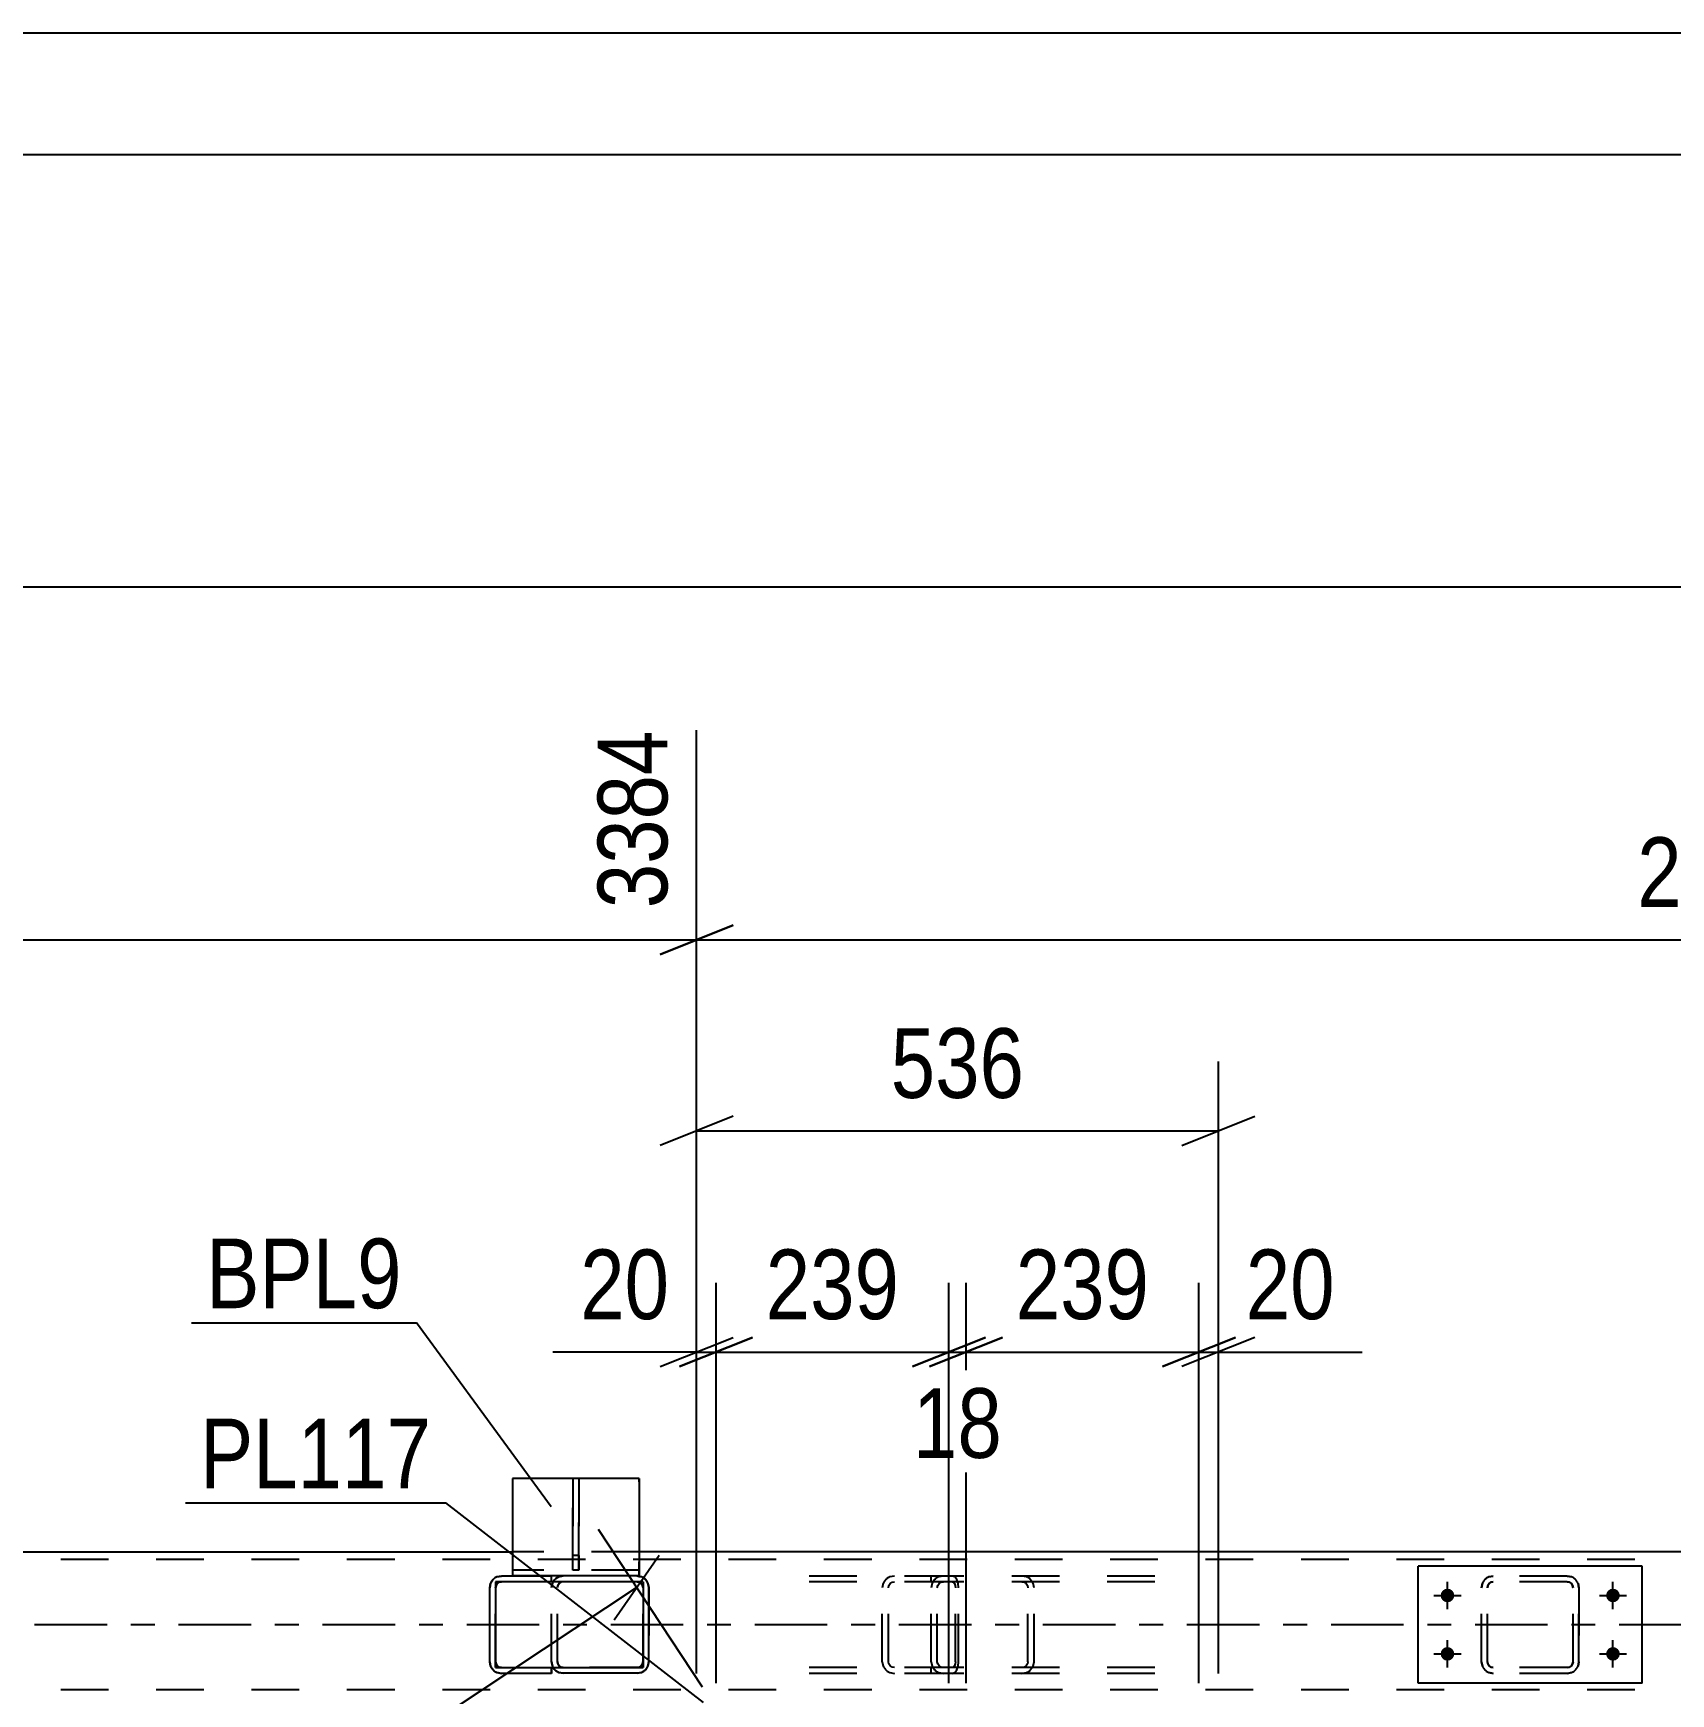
# Model space of a CAD drawing. Header units: millimetres. Extents: x -836 to 353, y -855 to -14.
# Drawn here: x -696.4 to -629.1, y -82.6 to -14.3 of the extents above; entities that cross this region are included whole.
import ezdxf

# ---------------------------------------------------------------- set-up
doc = ezdxf.new("R2010")
doc.units = ezdxf.units.MM
doc.linetypes.add('DXK_LINE_DOT2', pattern=[3.9198, 1.9599, -1.9599])
doc.linetypes.add('DXK_LINE_DOT3', pattern=[5.9187, 2.979, -0.9799, 0.9799, -0.9799])
doc.styles.add('Arial Narrow', font='ARIALN.TTF', dxfattribs={"height": 0.2})

# ---------------------------------------------------------------- blocks, each defined once
blk = doc.blocks.new('Unknown-570393895-1132')
at = {"color": 5, "linetype": 'Continuous'}
for p, q in [((352.622, -14.333), (-836.378, -14.333)), ((347.622, -19.333), (-831.378, -19.333))]:
    blk.add_line(p, q, dxfattribs=at)
blk = doc.blocks.new('Part-570393895-11849 - 11761')
at = {"color": 2, "linetype": 'Continuous'}
for p, q in [((-677.134, -77.731), (-677.318, -77.767)), ((-677.134, -77.731), (-677.134, -77.731)), ((-675.075, -77.731), (-677.134, -77.731)), ((-675.075, -77.731), (-675.076, -77.731)), ((-675.076, -77.971), (-675.076, -77.731)), ((-675.075, -77.971), (-675.075, -77.731)), ((-677.578, -78.027), (-677.614, -78.211)), ((-677.614, -81.251), (-677.614, -78.211)), ((-677.614, -78.211), (-677.614, -78.211)), ((-677.614, -81.251), (-677.614, -81.251)), ((-677.614, -81.251), (-677.578, -81.434)), ((-677.318, -81.694), (-677.134, -81.731)), ((-675.075, -81.731), (-677.134, -81.731)), ((-675.076, -81.731), (-675.076, -81.491)), ((-675.075, -81.491), (-675.075, -81.731))]:
    blk.add_line(p, q, dxfattribs=at)
at = {"color": 7, "linetype": 'DXK_LINE_DOT2'}
for p, q in [((-677.318, -77.767), (-677.134, -77.731)), ((-677.614, -78.211), (-677.578, -78.027)), ((-677.614, -81.251), (-677.614, -78.211)), ((-677.356, -78.119), (-677.374, -78.211)), ((-677.374, -78.211), (-677.356, -78.119)), ((-677.374, -81.251), (-677.374, -78.211)), ((-677.374, -81.251), (-677.374, -78.211)), ((-677.374, -78.211), (-677.374, -78.211)), ((-677.304, -78.041), (-677.356, -78.119)), ((-677.356, -78.119), (-677.304, -78.041)), ((-677.226, -77.989), (-677.304, -78.041)), ((-677.304, -78.041), (-677.226, -77.989)), ((-677.134, -77.971), (-677.226, -77.989)), ((-677.226, -77.989), (-677.134, -77.971)), ((-675.075, -77.971), (-677.134, -77.971)), ((-677.578, -81.434), (-677.614, -81.251)), ((-677.374, -81.251), (-677.374, -81.251)), ((-677.374, -81.251), (-677.356, -81.343)), ((-677.356, -81.343), (-677.374, -81.251)), ((-677.356, -81.343), (-677.304, -81.42)), ((-677.304, -81.42), (-677.356, -81.343)), ((-677.134, -81.731), (-677.318, -81.694)), ((-677.304, -81.42), (-677.226, -81.472)), ((-677.226, -81.472), (-677.304, -81.42)), ((-677.226, -81.472), (-677.134, -81.491)), ((-677.134, -81.491), (-677.226, -81.472)), ((-677.134, -81.491), (-675.075, -81.491))]:
    blk.add_line(p, q, dxfattribs=at)
at = {"color": 7, "linetype": 'DXK_LINE_DOT3'}
blk.add_line((-675.614, -79.731), (-675.614, -79.731), dxfattribs=at)
at = {"color": 2, "linetype": 'Continuous'}
for centre, start, end in [((-677.134, -78.211), 112.5, 157.5), ((-677.134, -81.251), 202.5, 247.5)]:
    blk.add_arc(centre, 0.48, start, end, dxfattribs=at)
at = {"color": 7, "linetype": 'DXK_LINE_DOT2'}
for centre, start, end in [((-677.134, -78.211), 112.5, 157.5), ((-677.134, -81.251), 202.5, 247.5)]:
    blk.add_arc(centre, 0.48, start, end, dxfattribs=at)
blk = doc.blocks.new('Bolt-570393895-11771 - 11761')
at = {"linetype": 'Continuous'}
for points in [[(-638.263, -78.251, -1), (-638.263, -78.811, -1)], [(-631.463, -78.251, -1), (-631.463, -78.811, -1)], [(-638.263, -80.651, -1), (-638.263, -81.211, -1)], [(-631.463, -80.651, -1), (-631.463, -81.211, -1)]]:
    blk.add_hatch(color=1, dxfattribs=at).paths.add_polyline_path(points)
at = {"color": 1, "linetype": 'Continuous'}
for p, q in [((-638.263, -79.091), (-638.263, -77.971)), ((-631.463, -79.091), (-631.463, -77.971)), ((-638.823, -78.531), (-637.703, -78.531)), ((-632.023, -78.531), (-630.903, -78.531)), ((-638.263, -81.491), (-638.263, -80.371)), ((-631.463, -81.491), (-631.463, -80.371)), ((-638.823, -80.931), (-637.703, -80.931)), ((-632.023, -80.931), (-630.903, -80.931))]:
    blk.add_line(p, q, dxfattribs=at)
blk = doc.blocks.new('Part-570393895-12207 - 11761')
at = {"color": 2, "linetype": 'Continuous'}
for p, q in [((-630.263, -77.331), (-639.463, -77.331)), ((-639.463, -82.131), (-639.463, -77.331)), ((-630.263, -82.131), (-630.263, -77.331)), ((-630.263, -82.131), (-639.463, -82.131))]:
    blk.add_line(p, q, dxfattribs=at)
blk = doc.blocks.new('Part-570393895-11835 - 11761')
at = {"color": 2, "linetype": 'Continuous'}
for p, q in [((-674.596, -77.729), (-674.78, -77.765)), ((-671.556, -77.729), (-674.596, -77.729)), ((-671.373, -77.765), (-671.556, -77.729)), ((-674.596, -77.969), (-674.605, -77.971)), ((-671.556, -77.969), (-674.596, -77.969)), ((-671.556, -77.969), (-671.547, -77.971)), ((-671.076, -78.209), (-671.113, -78.025)), ((-671.076, -81.249), (-671.076, -78.209)), ((-671.076, -78.209), (-671.075, -78.209)), ((-674.78, -81.692), (-674.596, -81.729)), ((-671.556, -81.729), (-674.596, -81.729)), ((-671.556, -81.729), (-671.373, -81.692)), ((-671.113, -81.433), (-671.076, -81.249)), ((-671.076, -81.249), (-671.075, -81.249))]:
    blk.add_line(p, q, dxfattribs=at)
at = {"color": 7, "linetype": 'DXK_LINE_DOT2'}
for p, q in [((-674.779, -77.765), (-674.595, -77.729)), ((-671.555, -77.729), (-671.556, -77.729)), ((-671.555, -77.729), (-671.556, -77.729)), ((-671.555, -77.729), (-671.475, -77.745)), ((-671.475, -77.745), (-671.371, -77.765)), ((-675.04, -78.025), (-675.076, -78.209)), ((-675.076, -81.249), (-675.076, -78.209)), ((-675.076, -78.209), (-675.075, -78.209)), ((-675.075, -78.209), (-675.038, -78.025)), ((-675.075, -81.249), (-675.075, -78.209)), ((-674.836, -78.209), (-674.818, -78.117)), ((-674.836, -81.249), (-674.836, -78.209)), ((-674.836, -78.209), (-674.835, -78.209)), ((-674.817, -78.117), (-674.835, -78.209)), ((-674.835, -81.249), (-674.835, -78.209)), ((-674.818, -78.117), (-674.766, -78.039)), ((-674.765, -78.039), (-674.817, -78.117)), ((-674.766, -78.039), (-674.688, -77.987)), ((-674.687, -77.987), (-674.765, -78.039)), ((-674.605, -77.971), (-674.688, -77.987)), ((-674.595, -77.969), (-674.687, -77.987)), ((-671.555, -77.969), (-671.556, -77.969)), ((-671.555, -77.969), (-671.556, -77.969)), ((-671.463, -77.987), (-671.555, -77.969)), ((-671.547, -77.971), (-671.464, -77.987)), ((-671.464, -77.987), (-671.386, -78.039)), ((-671.385, -78.039), (-671.463, -77.987)), ((-671.386, -78.039), (-671.334, -78.117)), ((-671.333, -78.117), (-671.385, -78.039)), ((-671.334, -78.117), (-671.316, -78.209)), ((-671.315, -78.209), (-671.333, -78.117)), ((-671.316, -81.249), (-671.316, -78.209)), ((-671.316, -78.209), (-671.315, -78.209)), ((-671.315, -81.249), (-671.315, -78.209)), ((-671.112, -78.025), (-671.075, -78.209)), ((-671.075, -78.209), (-671.075, -81.249)), ((-675.076, -81.249), (-675.075, -81.249)), ((-675.076, -81.249), (-675.04, -81.433)), ((-675.038, -81.433), (-675.075, -81.249)), ((-674.836, -81.249), (-674.835, -81.249)), ((-674.818, -81.341), (-674.836, -81.249)), ((-674.835, -81.249), (-674.817, -81.341)), ((-674.766, -81.419), (-674.818, -81.341)), ((-674.817, -81.341), (-674.765, -81.419)), ((-674.595, -81.729), (-674.779, -81.692)), ((-674.688, -81.471), (-674.766, -81.419)), ((-674.765, -81.419), (-674.687, -81.471)), ((-674.596, -81.489), (-674.688, -81.471)), ((-674.687, -81.471), (-674.595, -81.489)), ((-671.555, -81.489), (-674.596, -81.489)), ((-671.464, -81.471), (-671.556, -81.489)), ((-671.555, -81.729), (-671.556, -81.729)), ((-671.555, -81.729), (-671.556, -81.729)), ((-671.555, -81.489), (-671.463, -81.471)), ((-671.371, -81.692), (-671.555, -81.729)), ((-671.386, -81.419), (-671.464, -81.471)), ((-671.463, -81.471), (-671.385, -81.419)), ((-671.334, -81.341), (-671.386, -81.419)), ((-671.385, -81.419), (-671.333, -81.341)), ((-671.316, -81.249), (-671.334, -81.341)), ((-671.333, -81.341), (-671.315, -81.249)), ((-671.316, -81.249), (-671.315, -81.249)), ((-671.075, -81.249), (-671.112, -81.433))]:
    blk.add_line(p, q, dxfattribs=at)
at = {"color": 7, "linetype": 'DXK_LINE_DOT3'}
blk.add_line((-673.077, -79.729), (-673.074, -79.729), dxfattribs=at)
at = {"color": 7, "linetype": 'DXK_LINE_DOT2'}
for centre, start, end in [((-674.595, -78.209), 112.5, 157.5), ((-671.555, -78.209), 22.5, 67.5), ((-674.596, -78.209), 149.67054, 157.5), ((-674.596, -81.249), 202.5, 210.86847), ((-674.595, -81.249), 202.5, 247.5), ((-671.555, -81.249), 292.5, 337.5)]:
    blk.add_arc(centre, 0.48, start, end, dxfattribs=at)
at = {"color": 2, "linetype": 'Continuous'}
for centre, start, end in [((-674.596, -78.209), 112.5, 149.67054), ((-671.556, -78.209), 22.5, 67.5), ((-674.596, -81.249), 210.86847, 247.5), ((-671.556, -81.249), 292.5, 337.5)]:
    blk.add_arc(centre, 0.48, start, end, dxfattribs=at)
blk = doc.blocks.new('Part-570393895-11842 - 11761')
at = {"color": 2, "linetype": 'Continuous'}
for p, q in [((-671.316, -77.971), (-677.374, -77.971)), ((-677.374, -77.971), (-677.374, -81.491)), ((-671.316, -77.971), (-671.316, -77.971)), ((-671.316, -77.971), (-671.316, -81.491)), ((-677.374, -81.491), (-671.316, -81.491)), ((-671.316, -81.491), (-671.316, -81.491))]:
    blk.add_line(p, q, dxfattribs=at)
at = {"color": 7, "linetype": 'DXK_LINE_DOT2'}
for p, q in [((-677.374, -81.491), (-677.374, -77.971)), ((-671.316, -81.491), (-671.316, -77.971)), ((-671.316, -77.971), (-671.316, -77.971)), ((-671.316, -81.491), (-671.316, -81.491))]:
    blk.add_line(p, q, dxfattribs=at)
blk = doc.blocks.new('Part-570393895-11852 - 11761')
at = {"color": 7, "linetype": 'DXK_LINE_DOT2'}
for p, q in [((-636.566, -77.767), (-636.383, -77.731)), ((-636.383, -77.731), (-636.566, -77.767)), ((-633.343, -77.731), (-636.383, -77.731)), ((-633.343, -77.731), (-633.159, -77.767)), ((-633.159, -77.767), (-633.343, -77.731)), ((-636.863, -78.211), (-636.826, -78.027)), ((-636.826, -78.027), (-636.863, -78.211)), ((-636.863, -81.251), (-636.863, -78.211)), ((-636.863, -78.211), (-636.863, -78.211)), ((-636.863, -81.251), (-636.863, -78.211)), ((-636.623, -78.211), (-636.604, -78.119)), ((-636.604, -78.119), (-636.623, -78.211)), ((-636.623, -81.251), (-636.623, -78.211)), ((-636.623, -78.211), (-636.623, -78.211)), ((-636.623, -81.251), (-636.623, -78.211)), ((-636.604, -78.119), (-636.552, -78.041)), ((-636.552, -78.041), (-636.604, -78.119)), ((-636.552, -78.041), (-636.475, -77.989)), ((-636.475, -77.989), (-636.552, -78.041)), ((-636.475, -77.989), (-636.383, -77.971)), ((-636.383, -77.971), (-636.475, -77.989)), ((-633.343, -77.971), (-636.383, -77.971)), ((-633.343, -77.971), (-633.251, -77.989)), ((-633.251, -77.989), (-633.343, -77.971)), ((-633.251, -77.989), (-633.173, -78.041)), ((-633.173, -78.041), (-633.251, -77.989)), ((-633.173, -78.041), (-633.121, -78.119)), ((-633.121, -78.119), (-633.173, -78.041)), ((-633.121, -78.119), (-633.103, -78.211)), ((-633.103, -78.211), (-633.121, -78.119)), ((-633.103, -81.251), (-633.103, -78.211)), ((-633.103, -78.211), (-633.103, -78.211)), ((-633.103, -81.251), (-633.103, -78.211)), ((-632.899, -78.027), (-632.863, -78.211)), ((-632.863, -78.211), (-632.899, -78.027)), ((-632.863, -81.251), (-632.863, -78.211)), ((-632.863, -78.211), (-632.863, -78.211)), ((-632.863, -78.211), (-632.863, -81.251)), ((-636.863, -81.251), (-636.863, -81.251)), ((-636.826, -81.434), (-636.863, -81.251)), ((-636.863, -81.251), (-636.826, -81.434)), ((-636.623, -81.251), (-636.623, -81.251)), ((-636.604, -81.343), (-636.623, -81.251)), ((-636.623, -81.251), (-636.604, -81.343)), ((-636.552, -81.42), (-636.604, -81.343)), ((-636.604, -81.343), (-636.552, -81.42)), ((-636.383, -81.731), (-636.566, -81.694)), ((-636.566, -81.694), (-636.383, -81.731)), ((-636.475, -81.472), (-636.552, -81.42)), ((-636.552, -81.42), (-636.475, -81.472)), ((-636.383, -81.491), (-636.475, -81.472)), ((-636.475, -81.472), (-636.383, -81.491)), ((-633.343, -81.491), (-636.383, -81.491)), ((-633.343, -81.731), (-636.383, -81.731)), ((-633.251, -81.472), (-633.343, -81.491)), ((-633.343, -81.491), (-633.251, -81.472)), ((-633.159, -81.694), (-633.343, -81.731)), ((-633.343, -81.731), (-633.159, -81.694)), ((-633.173, -81.42), (-633.251, -81.472)), ((-633.251, -81.472), (-633.173, -81.42)), ((-633.121, -81.343), (-633.173, -81.42)), ((-633.173, -81.42), (-633.121, -81.343)), ((-633.103, -81.251), (-633.121, -81.343)), ((-633.121, -81.343), (-633.103, -81.251)), ((-633.103, -81.251), (-633.103, -81.251)), ((-632.863, -81.251), (-632.899, -81.434)), ((-632.899, -81.434), (-632.863, -81.251)), ((-632.863, -81.251), (-632.863, -81.251))]:
    blk.add_line(p, q, dxfattribs=at)
at = {"color": 7, "linetype": 'DXK_LINE_DOT3'}
blk.add_line((-634.863, -79.731), (-634.863, -79.731), dxfattribs=at)
at = {"color": 7, "linetype": 'DXK_LINE_DOT2'}
for centre, start, end in [((-636.383, -78.211), 112.5, 157.5), ((-636.383, -78.211), 112.5, 157.5), ((-633.343, -78.211), 22.5, 67.5), ((-633.343, -78.211), 22.5, 67.5), ((-636.383, -81.251), 202.5, 247.5), ((-636.383, -81.251), 202.5, 247.5), ((-633.343, -81.251), 292.5, 337.5), ((-633.343, -81.251), 292.5, 337.5)]:
    blk.add_arc(centre, 0.48, start, end, dxfattribs=at)
blk = doc.blocks.new('Part-570393895-11859 - 11761')
at = {"color": 2, "linetype": 'Continuous'}
for p, q in [((-671.475, -73.729), (-676.675, -73.729)), ((-676.675, -73.729), (-676.675, -77.729)), ((-671.475, -73.729), (-671.475, -77.729)), ((-674.598, -77.729), (-676.675, -77.729)), ((-671.475, -77.729), (-671.555, -77.729)), ((-671.475, -77.489), (-671.475, -77.489)), ((-671.475, -77.506), (-671.475, -77.489)), ((-671.475, -77.554), (-671.475, -77.506)), ((-671.475, -77.625), (-671.475, -77.554)), ((-671.475, -77.709), (-671.475, -77.625)), ((-671.475, -77.729), (-671.475, -77.709))]:
    blk.add_line(p, q, dxfattribs=at)
at = {"color": 7, "linetype": 'DXK_LINE_DOT2'}
for p, q in [((-676.675, -73.729), (-676.675, -73.746)), ((-676.675, -73.746), (-676.675, -73.794)), ((-676.675, -73.794), (-676.675, -73.865)), ((-676.675, -73.865), (-676.675, -77.149)), ((-671.475, -73.746), (-671.475, -73.729)), ((-671.475, -73.794), (-671.475, -73.746)), ((-671.475, -73.865), (-671.475, -73.794)), ((-671.475, -73.865), (-671.475, -77.149)), ((-676.675, -77.149), (-676.675, -77.279)), ((-676.675, -77.279), (-676.675, -77.39)), ((-676.675, -77.39), (-676.675, -77.463)), ((-676.675, -77.463), (-676.675, -77.489)), ((-671.475, -77.489), (-676.675, -77.489)), ((-676.675, -77.489), (-676.675, -77.506)), ((-676.675, -77.506), (-676.675, -77.554)), ((-676.675, -77.554), (-676.675, -77.625)), ((-676.675, -77.625), (-676.675, -77.709)), ((-676.675, -77.729), (-676.675, -77.709)), ((-671.555, -77.729), (-674.598, -77.729)), ((-671.475, -77.279), (-671.475, -77.149)), ((-671.475, -77.39), (-671.475, -77.279)), ((-671.475, -77.463), (-671.475, -77.39)), ((-671.475, -77.489), (-671.475, -77.463)), ((-671.475, -77.729), (-671.475, -77.729)), ((-671.475, -77.729), (-671.475, -77.729))]:
    blk.add_line(p, q, dxfattribs=at)
blk = doc.blocks.new('Part-570393895-11922 - 11761')
at = {"color": 7, "linetype": 'DXK_LINE_DOT2'}
for p, q in [((-658.969, -77.731), (-659.164, -77.767)), ((-650.288, -77.731), (-658.969, -77.731)), ((-655.56, -77.767), (-655.754, -77.731)), ((-659.438, -78.027), (-659.477, -78.211)), ((-659.477, -81.251), (-659.477, -78.211)), ((-659.223, -78.211), (-659.204, -78.119)), ((-659.223, -81.251), (-659.223, -78.211)), ((-659.204, -78.119), (-659.149, -78.041)), ((-659.149, -78.041), (-659.066, -77.989)), ((-659.066, -77.989), (-658.969, -77.971)), ((-650.288, -77.971), (-658.969, -77.971)), ((-655.754, -77.971), (-655.657, -77.989)), ((-655.657, -77.989), (-655.575, -78.041)), ((-655.575, -78.041), (-655.52, -78.119)), ((-655.52, -78.119), (-655.5, -78.211)), ((-655.5, -81.251), (-655.5, -78.211)), ((-655.247, -78.211), (-655.285, -78.027)), ((-655.247, -81.251), (-655.247, -78.211)), ((-659.477, -81.251), (-659.438, -81.434)), ((-659.204, -81.343), (-659.223, -81.251)), ((-659.149, -81.42), (-659.204, -81.343)), ((-659.164, -81.694), (-658.969, -81.731)), ((-659.066, -81.472), (-659.149, -81.42)), ((-658.969, -81.491), (-659.066, -81.472)), ((-650.288, -81.491), (-658.969, -81.491)), ((-650.288, -81.731), (-658.969, -81.731)), ((-655.657, -81.472), (-655.754, -81.491)), ((-655.754, -81.731), (-655.56, -81.694)), ((-655.575, -81.42), (-655.657, -81.472)), ((-655.52, -81.343), (-655.575, -81.42)), ((-655.5, -81.251), (-655.52, -81.343)), ((-655.285, -81.434), (-655.247, -81.251))]:
    blk.add_line(p, q, dxfattribs=at)
for centre, start, end in [((-658.987, -78.229), 110.92821, 155.86474), ((-655.737, -78.229), 24.13526, 69.07179), ((-658.987, -81.232), 204.13526, 249.07179), ((-655.737, -81.232), 290.92821, 335.86474)]:
    blk.add_arc(centre, 0.495, start, end, dxfattribs=at)
blk = doc.blocks.new('Part-570393895-12035 - 11761')
at = {"color": 7, "linetype": 'DXK_LINE_DOT2'}
for p, q in [((-89.629, -77.051), (-804.467, -77.051)), ((-671.475, -76.731), (-676.675, -76.731)), ((-89.629, -82.411), (-804.467, -82.411))]:
    blk.add_line(p, q, dxfattribs=at)
at = {"color": 2, "linetype": 'Continuous'}
for p, q in [((-800.467, -76.731), (-676.675, -76.731)), ((-321.327, -76.731), (-671.475, -76.731))]:
    blk.add_line(p, q, dxfattribs=at)
at = {"color": 7, "linetype": 'DXK_LINE_DOT3'}
blk.add_line((-89.629, -79.731), (-804.467, -79.731), dxfattribs=at)
blk = doc.blocks.new('Part-570393895-12232 - 11761')
at = {"color": 7, "linetype": 'DXK_LINE_DOT2'}
for p, q in [((-673.954, -73.729), (-674.194, -73.729)), ((-674.194, -73.729), (-674.193, -77.489)), ((-674.194, -76.889), (-674.194, -73.729)), ((-673.953, -77.489), (-673.954, -73.729)), ((-673.954, -73.729), (-673.954, -76.889)), ((-673.954, -76.889), (-674.194, -76.889)), ((-674.194, -77.489), (-674.194, -76.889)), ((-673.954, -76.889), (-673.954, -77.489)), ((-673.953, -77.489), (-674.194, -77.489)), ((-673.954, -77.489), (-673.953, -77.489))]:
    blk.add_line(p, q, dxfattribs=at)
blk = doc.blocks.new('Part-570393895-12336 - 11761')
at = {"color": 7, "linetype": 'DXK_LINE_DOT2'}
for p, q in [((-658.608, -77.731), (-666.194, -77.731)), ((-660.98, -77.731), (-661.173, -77.767)), ((-659.477, -77.971), (-659.477, -77.731)), ((-658.509, -77.767), (-658.608, -77.731)), ((-658.426, -77.871), (-658.509, -77.767)), ((-658.608, -77.971), (-666.194, -77.971)), ((-661.446, -78.027), (-661.485, -78.211)), ((-661.485, -81.251), (-661.485, -78.211)), ((-661.232, -78.211), (-661.213, -78.119)), ((-661.232, -81.251), (-661.232, -78.211)), ((-661.213, -78.119), (-661.158, -78.041)), ((-661.158, -78.041), (-661.076, -77.989)), ((-661.076, -77.989), (-660.98, -77.971)), ((-658.608, -77.971), (-658.559, -77.989)), ((-658.559, -77.989), (-658.517, -78.041)), ((-658.517, -78.041), (-658.489, -78.119)), ((-658.489, -78.119), (-658.479, -78.211)), ((-658.479, -81.251), (-658.479, -78.211)), ((-658.369, -78.027), (-658.426, -77.871)), ((-658.35, -78.211), (-658.369, -78.027)), ((-658.35, -81.251), (-658.35, -78.211)), ((-658.608, -81.491), (-666.194, -81.491)), ((-658.608, -81.731), (-666.194, -81.731)), ((-661.485, -81.251), (-661.446, -81.434)), ((-661.213, -81.343), (-661.232, -81.251)), ((-661.158, -81.42), (-661.213, -81.343)), ((-661.173, -81.694), (-660.98, -81.731)), ((-661.076, -81.472), (-661.158, -81.42)), ((-660.98, -81.491), (-661.076, -81.472)), ((-659.477, -81.731), (-659.477, -81.491)), ((-658.559, -81.472), (-658.608, -81.491)), ((-658.608, -81.731), (-658.509, -81.694)), ((-658.517, -81.42), (-658.559, -81.472)), ((-658.489, -81.343), (-658.517, -81.42)), ((-658.509, -81.694), (-658.426, -81.59)), ((-658.479, -81.251), (-658.489, -81.343)), ((-658.426, -81.59), (-658.369, -81.434)), ((-658.369, -81.434), (-658.35, -81.251))]:
    blk.add_line(p, q, dxfattribs=at)
for centre, start, end in [((-660.996, -78.228), 111.0603, 156.00724), ((-660.996, -81.234), 203.99276, 248.9397)]:
    blk.add_arc(centre, 0.493, start, end, dxfattribs=at)
blk = doc.blocks.new('StraightDimension-570393895-12875 - 11761')
at = {"color": 7, "linetype": 'Continuous'}
blk.add_line((-805.267, -37.082), (-88.829, -37.082), dxfattribs=at)
blk = doc.blocks.new('StraightDimension-570393895-24164 - 11761')
at = {"color": 7, "linetype": 'Continuous'}
for p, q in [((-648.474, -82.131), (-648.474, -65.677)), ((-647.674, -81.731), (-647.674, -65.677)), ((-649.974, -69.127), (-646.974, -67.927)), ((-646.174, -67.927), (-649.174, -69.127)), ((-648.474, -68.527), (-647.674, -68.527)), ((-647.674, -68.527), (-641.768, -68.527)), ((-647.674, -68.527), (-641.768, -68.527))]:
    blk.add_line(p, q, dxfattribs=at)
at = {"color": 0}
blk.add_wipeout([(-642.293, -67.777), (-642.293, -63.577), (-647.149, -63.577), (-647.149, -67.777)], dxfattribs=at)
at = {"color": 3, "style": 'Arial Narrow'}
blk.add_text('20', height=2.8633, dxfattribs=at).set_placement((-646.549, -67.177))
blk = doc.blocks.new('StraightDimension-570393895-12911 - 11761')
at = {"color": 7, "linetype": 'Continuous'}
for p, q in [((-668.867, -82.297), (-673.15, -75.825)), ((-672.497, -79.53), (-670.658, -76.873)), ((-703.961, -99.635), (-671.577, -78.202)), ((-701.25, -103.731), (-705.534, -97.259)), ((-703.041, -98.307), (-704.881, -100.964))]:
    blk.add_line(p, q, dxfattribs=at)
at = {"color": 0}
blk.add_wipeout([(-685.396, -86.448), (-687.714, -82.946), (-693.288, -86.635), (-690.97, -90.138)], dxfattribs=at)
at = {"color": 3, "style": 'Arial Narrow'}
blk.add_text('971', height=2.8633, rotation=33.50084, dxfattribs=at).set_placement((-690.801, -89.306))
blk = doc.blocks.new('StraightDimension-570393895-12501 - 11761')
at = {"color": 7, "linetype": 'Continuous'}
for p, q in [((-669.115, -81.731), (-669.115, -56.585)), ((-647.674, -81.731), (-647.674, -56.585)), ((-667.615, -58.835), (-670.615, -60.035)), ((-649.174, -60.035), (-646.174, -58.835)), ((-669.115, -59.435), (-647.674, -59.435))]:
    blk.add_line(p, q, dxfattribs=at)
at = {"color": 0}
blk.add_wipeout([(-655.052, -58.685), (-655.052, -54.485), (-661.737, -54.485), (-661.737, -58.685)], dxfattribs=at)
at = {"color": 3, "style": 'Arial Narrow'}
blk.add_text('536', height=2.8633, dxfattribs=at).set_placement((-661.137, -58.085))
blk = doc.blocks.new('StraightDimension-570393895-13541 - 11761')
at = {"color": 7, "linetype": 'Continuous'}
for p, q in [((-753.723, -81.731), (-753.723, -42.976)), ((-669.115, -81.731), (-669.115, -42.976)), ((-752.223, -50.989), (-755.223, -52.189)), ((-670.615, -52.189), (-667.615, -50.989)), ((-753.723, -51.589), (-669.115, -51.589))]:
    blk.add_line(p, q, dxfattribs=at)
at = {"color": 0}
blk.add_wipeout([(-707.162, -50.839), (-707.162, -46.639), (-715.675, -46.639), (-715.675, -50.839)], dxfattribs=at)
at = {"color": 3, "style": 'Arial Narrow'}
blk.add_text('2115', height=2.8633, dxfattribs=at).set_placement((-715.075, -50.239))
at = {"color": 0, "linetype": 'Continuous'}
blk.add_wipeout([(-669.715, -42.376), (-673.915, -42.376), (-673.915, -50.889), (-669.715, -50.889)], dxfattribs=at)
at = {"color": 3, "linetype": 'Continuous', "style": 'Arial Narrow'}
blk.add_text('3384', height=2.8633, rotation=90.00021, dxfattribs=at).set_placement((-670.315, -50.289))
blk = doc.blocks.new('StraightDimension-570393895-13551 - 11761')
at = {"color": 7, "linetype": 'Continuous'}
for p, q in [((-669.115, -81.731), (-669.115, -42.976)), ((-584.507, -81.731), (-584.507, -42.976)), ((-667.615, -50.989), (-670.615, -52.189)), ((-586.007, -52.189), (-583.007, -50.989)), ((-669.115, -51.589), (-584.507, -51.589))]:
    blk.add_line(p, q, dxfattribs=at)
at = {"color": 0}
blk.add_wipeout([(-622.554, -50.839), (-622.554, -46.639), (-631.067, -46.639), (-631.067, -50.839)], dxfattribs=at)
at = {"color": 3, "style": 'Arial Narrow'}
blk.add_text('2115', height=2.8633, dxfattribs=at).set_placement((-630.467, -50.239))
at = {"color": 0, "linetype": 'Continuous'}
blk.add_wipeout([(-585.107, -42.376), (-589.307, -42.376), (-589.307, -50.889), (-585.107, -50.889)], dxfattribs=at)
at = {"color": 3, "linetype": 'Continuous', "style": 'Arial Narrow'}
blk.add_text('5499', height=2.8633, rotation=90.00021, dxfattribs=at).set_placement((-585.707, -50.289))
blk = doc.blocks.new('StraightDimension-570393895-24165 - 11761')
at = {"color": 7, "linetype": 'Continuous'}
for p, q in [((-658.041, -82.131), (-658.041, -65.677)), ((-648.474, -82.131), (-648.474, -65.677)), ((-659.541, -69.127), (-656.541, -67.927)), ((-646.974, -67.927), (-649.974, -69.127)), ((-658.041, -68.527), (-648.474, -68.527))]:
    blk.add_line(p, q, dxfattribs=at)
at = {"color": 0}
blk.add_wipeout([(-649.916, -67.777), (-649.916, -63.577), (-656.6, -63.577), (-656.6, -67.777)], dxfattribs=at)
at = {"color": 3, "style": 'Arial Narrow'}
blk.add_text('239', height=2.8633, dxfattribs=at).set_placement((-656, -67.177))
blk = doc.blocks.new('StraightDimension-570393895-24166 - 11761')
at = {"color": 7, "linetype": 'Continuous'}
for p, q in [((-658.748, -82.131), (-658.748, -66.127)), ((-658.041, -82.131), (-658.041, -66.127)), ((-660.248, -69.127), (-657.248, -67.927)), ((-656.541, -67.927), (-659.541, -69.127)), ((-658.748, -68.527), (-658.041, -68.527))]:
    blk.add_line(p, q, dxfattribs=at)
at = {"color": 0}
blk.add_wipeout([(-655.967, -73.477), (-655.967, -69.277), (-660.823, -69.277), (-660.823, -73.477)], dxfattribs=at)
at = {"color": 3, "style": 'Arial Narrow'}
blk.add_text('18', height=2.8633, dxfattribs=at).set_placement((-660.223, -72.877))
blk = doc.blocks.new('StraightDimension-570393895-24167 - 11761')
at = {"color": 7, "linetype": 'Continuous'}
for p, q in [((-668.315, -82.131), (-668.315, -65.677)), ((-658.748, -82.131), (-658.748, -65.677)), ((-669.815, -69.127), (-666.815, -67.927)), ((-657.248, -67.927), (-660.248, -69.127)), ((-668.315, -68.527), (-658.748, -68.527))]:
    blk.add_line(p, q, dxfattribs=at)
at = {"color": 0}
blk.add_wipeout([(-660.189, -67.777), (-660.189, -63.577), (-666.874, -63.577), (-666.874, -67.777)], dxfattribs=at)
at = {"color": 3, "style": 'Arial Narrow'}
blk.add_text('239', height=2.8633, dxfattribs=at).set_placement((-666.274, -67.177))
blk = doc.blocks.new('StraightDimension-570393895-24168 - 11761')
at = {"color": 7, "linetype": 'Continuous'}
for p, q in [((-669.115, -81.731), (-669.115, -65.677)), ((-668.315, -82.131), (-668.315, -65.677)), ((-670.615, -69.127), (-667.615, -67.927)), ((-666.815, -67.927), (-669.815, -69.127)), ((-669.115, -68.527), (-675.021, -68.527)), ((-669.115, -68.527), (-675.021, -68.527)), ((-669.115, -68.527), (-668.315, -68.527))]:
    blk.add_line(p, q, dxfattribs=at)
at = {"color": 0}
blk.add_wipeout([(-669.64, -67.777), (-669.64, -63.577), (-674.496, -63.577), (-674.496, -67.777)], dxfattribs=at)
at = {"color": 3, "style": 'Arial Narrow'}
blk.add_text('20', height=2.8633, dxfattribs=at).set_placement((-673.896, -67.177))
blk = doc.blocks.new('Mark-570393895-11855 - 11761')
at = {"color": 30, "linetype": 'Continuous'}
for p in [(-689.862, -67.326), (-675.092, -74.886)]:
    blk.add_line(p, (-680.623, -67.326), dxfattribs=at)
at = {"color": 0}
blk.add_wipeout([(-681.223, -66.726), (-681.223, -63.726), (-689.262, -63.726), (-689.262, -66.726)], dxfattribs=at)
blk.add_wipeout([(-681.223, -66.726), (-681.223, -63.726), (-689.262, -63.726), (-689.262, -66.726)], dxfattribs=at)
at = {"color": 3, "style": 'Arial Narrow'}
blk.add_text('BPL9', height=2.8633, dxfattribs=at).set_placement((-689.262, -66.726))
blk = doc.blocks.new('Mark-570393895-12097 - 11761')
at = {"color": 30, "linetype": 'Continuous'}
for p in [(-690.117, -74.729), (-668.824, -82.928)]:
    blk.add_line(p, (-679.413, -74.729), dxfattribs=at)
at = {"color": 0}
blk.add_wipeout([(-680.013, -74.129), (-680.013, -71.129), (-689.517, -71.129), (-689.517, -74.129)], dxfattribs=at)
blk.add_wipeout([(-680.013, -74.129), (-680.013, -71.129), (-689.517, -71.129), (-689.517, -74.129)], dxfattribs=at)
at = {"color": 3, "style": 'Arial Narrow'}
blk.add_text('PL117', height=2.8633, dxfattribs=at).set_placement((-689.517, -74.129))

msp = doc.modelspace()

# ---------------------------------------------------------------- block references
for name in ['Unknown-570393895-1132', 'Part-570393895-11859 - 11761', 'Part-570393895-12232 - 11761', 'Part-570393895-12035 - 11761', 'Part-570393895-11849 - 11761', 'Part-570393895-11835 - 11761', 'Part-570393895-12336 - 11761', 'Part-570393895-11922 - 11761', 'Part-570393895-12207 - 11761', 'Part-570393895-11852 - 11761', 'Part-570393895-11842 - 11761', 'Bolt-570393895-11771 - 11761']:
    msp.add_blockref(name, (0, 0))

# ---------------------------------------------------------------- next in the draw order: block references
for name in ['StraightDimension-570393895-12875 - 11761', 'StraightDimension-570393895-12911 - 11761']:
    msp.add_blockref(name, (0, 0))

# ---------------------------------------------------------------- next in the draw order: block references
msp.add_blockref('StraightDimension-570393895-24164 - 11761', (0, 0))

# ---------------------------------------------------------------- next in the draw order: block references
msp.add_blockref('StraightDimension-570393895-12501 - 11761', (0, 0))

# ---------------------------------------------------------------- next in the draw order: block references
msp.add_blockref('StraightDimension-570393895-13541 - 11761', (0, 0))

# ---------------------------------------------------------------- next in the draw order: block references
msp.add_blockref('StraightDimension-570393895-13551 - 11761', (0, 0))

# ---------------------------------------------------------------- next in the draw order: block references
msp.add_blockref('StraightDimension-570393895-24165 - 11761', (0, 0))

# ---------------------------------------------------------------- next in the draw order: block references
msp.add_blockref('StraightDimension-570393895-24166 - 11761', (0, 0))

# ---------------------------------------------------------------- next in the draw order: block references
msp.add_blockref('StraightDimension-570393895-24167 - 11761', (0, 0))

# ---------------------------------------------------------------- next in the draw order: block references
msp.add_blockref('StraightDimension-570393895-24168 - 11761', (0, 0))

# ---------------------------------------------------------------- next in the draw order: block references
msp.add_blockref('Mark-570393895-11855 - 11761', (0, 0))

# ---------------------------------------------------------------- next in the draw order: block references
msp.add_blockref('Mark-570393895-12097 - 11761', (0, 0))

doc.saveas('drawing.dxf')
